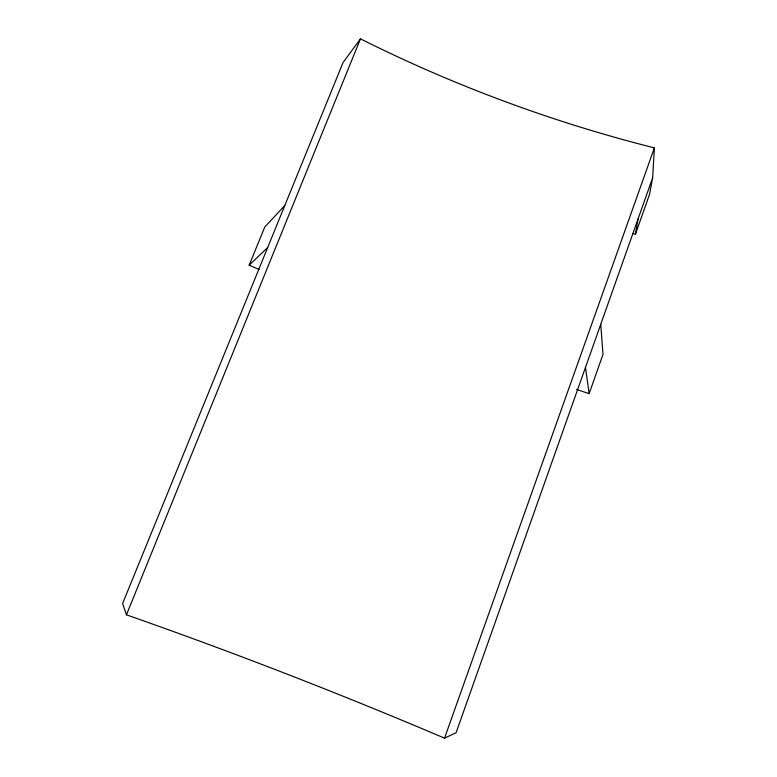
<?xml version="1.0" encoding="UTF-8"?>
<svg xmlns="http://www.w3.org/2000/svg" width="777" height="777" viewBox="0 0 777 777"><rect width="100%" height="100%" fill="white"/><g stroke="black" fill="none" stroke-linecap="round" stroke-linejoin="round"><path stroke-width="1.17" d="M652.67 177.69L654.37 147.892C552.826 122.261 454.118 85.713 360.46 38.85L343.045 62.587L122.63 603.486L126.437 614.811C233.77 652.466 339.86 693.618 444.531 738.15L456.099 732.701L652.67 177.69L649.504 194.473L635.421 234.285L633.168 233.624M635.421 234.285L638.063 218.939M576.515 389.452L589.16 393.638L603.001 354.331L600.738 324.33M444.531 738.15L654.37 147.892M126.437 614.811L360.46 38.85M259.062 269.434L249.155 265.2L264.802 226.962L284.78 205.565M249.155 265.2L267.667 247.562M585.469 367.414L589.16 393.638"/></g></svg>
